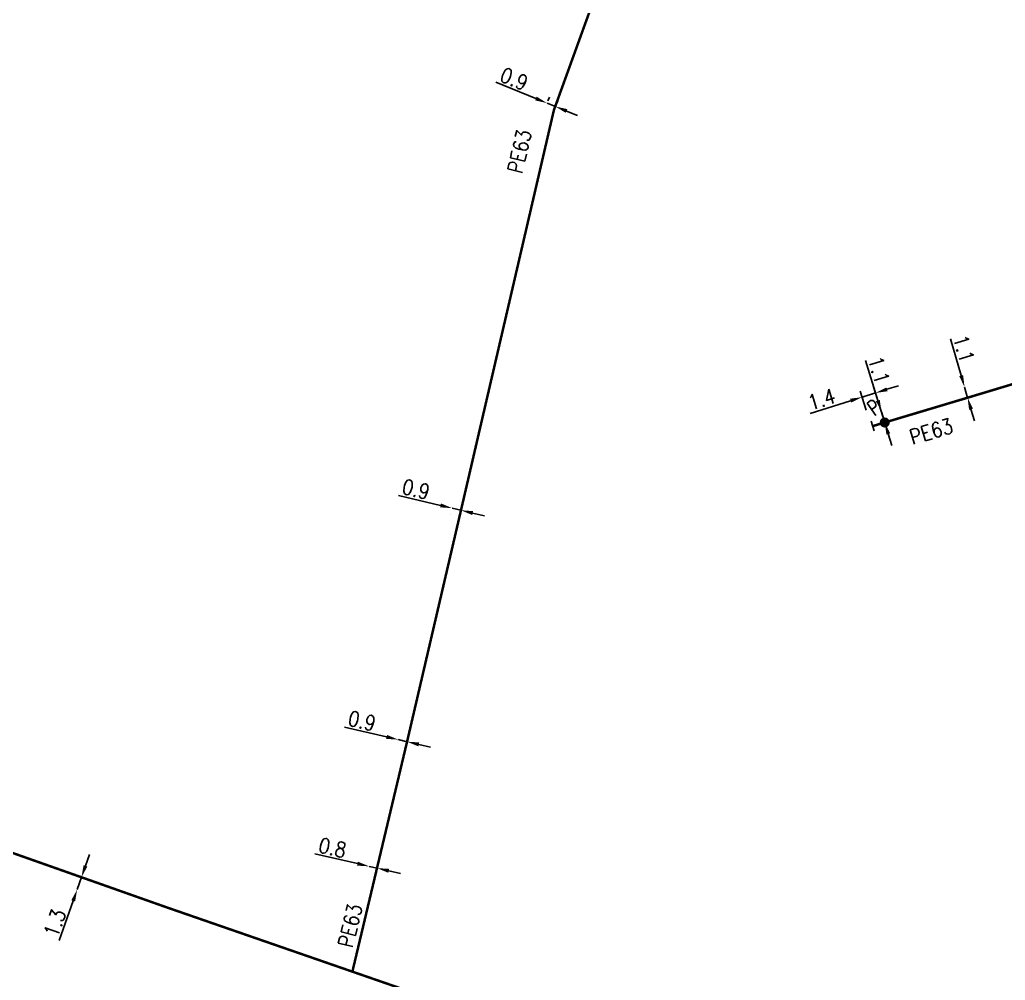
# Model space of a CAD drawing. Header units: millimetres. Extents: x 133989 to 135004, y 130988 to 132014.
# Drawn here: x 134528.4 to 134626.8, y 131253.6 to 131349.5 of the extents above; entities that cross this region are included whole.
import ezdxf
from ezdxf.enums import TextEntityAlignment as Align

# ---------------------------------------------------------------- set-up
doc = ezdxf.new("R2010")
doc.units = ezdxf.units.MM
doc.header["$PDMODE"] = 34
doc.linetypes.add('L_25_AP', pattern=[2000, 1000, 1000])
doc.linetypes.add('L_25_PE', pattern=[2000, 1000, 1000])
doc.layers.get('0').update_dxf_attribs({"linetype": 'CONTINUOUS'})
doc.layers.get('Defpoints').update_dxf_attribs({"linetype": 'CONTINUOUS'})
for name, color, linetype in [('L_150', 1, 'CONTINUOUS'), ('L_300', 7, 'CONTINUOUS'), ('L_340', 7, 'CONTINUOUS')]:
    doc.layers.add(name, color=color, linetype=linetype)
doc.styles.add('G_ROMANS', font='ROMANS.SHX', dxfattribs={"width": 0.75})
doc.styles.get("Standard").update_dxf_attribs({"font": 'romans.shx', "width": 0.85})
doc.dimstyles.get("Standard").update_dxf_attribs({"dimtxt": 1.5, "dimasz": 1.2, "dimexe": 0.625, "dimexo": 0.625, "dimgap": 0.25, "dimtad": 1, "dimdec": 1, "dimzin": 0, "dimdsep": 46, "dimtxsty": 'Standard', "dimcen": -0.5, "dimadec": 0, "dimazin": 0, "dimtfac": 1, "dimtdec": 1, "dimtmove": 0, "dimatfit": 3, "dimfxl": 0, "dimtolj": 1, "dimtzin": 0, "dimarcsym": 0})

# ---------------------------------------------------------------- blocks, each defined once
blk = doc.blocks.new('*D428')
at = {"layer": 'Defpoints', "color": 0, "linetype": 'Continuous', "transparency": 16777216}
for p in [(134581.032, 131341.165), (134580.881, 131340.794), (134581.715, 131340.455)]:
    blk.add_point(p, dxfattribs=at)
at = {"layer": 'L_150', "color": 0, "linetype": 'Continuous', "lineweight": -2, "transparency": 16777216}
for p, q in [((134579.92, 131341.616), (134575.926, 131343.238)), ((134581.866, 131340.826), (134581.032, 131341.165)), ((134581.117, 131341.373), (134581.267, 131341.744)), ((134581.951, 131341.034), (134582.101, 131341.405)), ((134582.978, 131340.374), (134584.089, 131339.923))]:
    blk.add_line(p, q, dxfattribs=at)
at = {"layer": 'L_150', "color": 0, "linetype": 'Continuous', "transparency": 16777216}
for points in [[(134579.995, 131341.802), (134579.845, 131341.431), (134581.032, 131341.165)], [(134583.053, 131340.56), (134582.902, 131340.189), (134581.866, 131340.826)]]:
    blk.add_solid(points, dxfattribs=at)
at = {"layer": 'L_150', "color": 0, "linetype": 'Continuous', "transparency": 16777216, "insert": (134577.744, 131343.58), "char_height": 1.5, "attachment_point": 5, "rotation": 337.89546}
blk.add_mtext('\\A1;0.9', dxfattribs=at)
blk = doc.blocks.new('*D429')
at = {"layer": 'Defpoints', "color": 0, "linetype": 'Continuous', "transparency": 16777216}
for p in [(134571.559, 131300.715), (134571.559, 131300.715), (134572.434, 131300.506)]:
    blk.add_point(p, dxfattribs=at)
at = {"layer": 'L_150', "color": 0, "linetype": 'Continuous', "lineweight": -2, "transparency": 16777216}
for p, q in [((134570.392, 131300.994), (134566.199, 131301.996)), ((134572.434, 131300.506), (134571.559, 131300.715)), ((134571.413, 131300.108), (134571.413, 131300.107)), ((134573.601, 131300.227), (134574.768, 131299.948))]:
    blk.add_line(p, q, dxfattribs=at)
at = {"layer": 'L_150', "color": 0, "linetype": 'Continuous', "transparency": 16777216}
for points in [[(134570.438, 131301.189), (134570.345, 131300.8), (134571.559, 131300.715)], [(134573.648, 131300.422), (134573.555, 131300.033), (134572.434, 131300.506)]]:
    blk.add_solid(points, dxfattribs=at)
at = {"layer": 'L_150', "color": 0, "linetype": 'Continuous', "transparency": 16777216, "insert": (134567.944, 131302.607), "char_height": 1.5, "attachment_point": 5, "rotation": 346.55804}
blk.add_mtext('\\A1;0.9', dxfattribs=at)
blk = doc.blocks.new('*D430')
at = {"layer": 'Defpoints', "color": 0, "linetype": 'Continuous', "transparency": 16777216}
for p in [(134566.173, 131277.604), (134566.173, 131277.604), (134567.049, 131277.4)]:
    blk.add_point(p, dxfattribs=at)
at = {"layer": 'L_150', "color": 0, "linetype": 'Continuous', "lineweight": -2, "transparency": 16777216}
for p, q in [((134565.004, 131277.876), (134560.806, 131278.855)), ((134567.049, 131277.4), (134566.173, 131277.604)), ((134568.218, 131277.127), (134569.387, 131276.855))]:
    blk.add_line(p, q, dxfattribs=at)
at = {"layer": 'L_150', "color": 0, "linetype": 'Continuous', "transparency": 16777216}
for points in [[(134565.05, 131278.071), (134564.959, 131277.681), (134566.173, 131277.604)], [(134568.263, 131277.322), (134568.173, 131276.932), (134567.049, 131277.4)]]:
    blk.add_solid(points, dxfattribs=at)
at = {"layer": 'L_150', "color": 0, "linetype": 'Continuous', "transparency": 16777216, "insert": (134562.548, 131279.476), "char_height": 1.5, "attachment_point": 5, "rotation": 346.87837}
blk.add_mtext('\\A1;0.9', dxfattribs=at)
blk = doc.blocks.new('*D431')
at = {"layer": 'Defpoints', "color": 0, "linetype": 'Continuous', "transparency": 16777216}
for p in [(134563.265, 131264.951), (134563.265, 131264.951), (134564.045, 131264.773)]:
    blk.add_point(p, dxfattribs=at)
at = {"layer": 'L_150', "color": 0, "linetype": 'Continuous', "lineweight": -2, "transparency": 16777216}
for p, q in [((134562.095, 131265.219), (134557.834, 131266.195)), ((134564.045, 131264.773), (134563.265, 131264.951)), ((134565.215, 131264.505), (134566.384, 131264.237))]:
    blk.add_line(p, q, dxfattribs=at)
at = {"layer": 'L_150', "color": 0, "linetype": 'Continuous', "transparency": 16777216}
for points in [[(134562.14, 131265.414), (134562.051, 131265.024), (134563.265, 131264.951)], [(134565.259, 131264.7), (134565.17, 131264.31), (134564.045, 131264.773)]]:
    blk.add_solid(points, dxfattribs=at)
at = {"layer": 'L_150', "color": 0, "linetype": 'Continuous', "transparency": 16777216, "insert": (134559.603, 131266.816), "char_height": 1.5, "attachment_point": 5, "rotation": 347.0993}
blk.add_mtext('\\A1;0.8', dxfattribs=at)
blk = doc.blocks.new('*D435')
at = {"layer": 'Defpoints', "color": 0, "linetype": 'Continuous', "transparency": 16777216}
for p in [(134534.523, 131263.861), (134534.092, 131262.634), (134534.092, 131262.634)]:
    blk.add_point(p, dxfattribs=at)
at = {"layer": 'L_150', "color": 0, "linetype": 'Continuous', "lineweight": -2, "transparency": 16777216}
for p, q in [((134534.92, 131264.994), (134535.317, 131266.126)), ((134534.523, 131263.861), (134534.092, 131262.634)), ((134533.695, 131261.502), (134532.309, 131257.549))]:
    blk.add_line(p, q, dxfattribs=at)
at = {"layer": 'L_150', "color": 0, "linetype": 'Continuous', "transparency": 16777216}
for points in [[(134534.731, 131265.06), (134535.108, 131264.927), (134534.523, 131263.861)], [(134533.506, 131261.568), (134533.884, 131261.436), (134534.092, 131262.634)]]:
    blk.add_solid(points, dxfattribs=at)
at = {"layer": 'L_150', "color": 0, "linetype": 'Continuous', "transparency": 16777216, "insert": (134531.86, 131259.29), "char_height": 1.5, "attachment_point": 5, "rotation": 70.67306}
blk.add_mtext('\\A1;1.3', dxfattribs=at)
blk = doc.blocks.new('*D535')
at = {"layer": 'Defpoints', "color": 0, "linetype": 'Continuous', "transparency": 16777216}
for p in [(134614.44, 131310.32), (134614.44, 131310.32), (134614.768, 131309.27)]:
    blk.add_point(p, dxfattribs=at)
at = {"layer": 'L_340', "color": 0, "linetype": 'Continuous', "lineweight": -2, "transparency": 16777216}
for p, q in [((134614.082, 131311.465), (134612.83, 131315.47)), ((134613.843, 131310.133), (134613.843, 131310.133)), ((134614.768, 131309.27), (134614.44, 131310.32)), ((134614.171, 131309.084), (134614.171, 131309.084)), ((134615.126, 131308.125), (134615.484, 131306.979))]:
    blk.add_line(p, q, dxfattribs=at)
at = {"layer": 'L_340', "color": 0, "linetype": 'Continuous', "transparency": 16777216}
for points in [[(134614.273, 131311.525), (134613.891, 131311.406), (134614.44, 131310.32)], [(134615.317, 131308.184), (134614.935, 131308.065), (134614.768, 131309.27)]]:
    blk.add_solid(points, dxfattribs=at)
at = {"layer": 'L_340', "color": 0, "linetype": 'Continuous', "transparency": 16777216, "insert": (134614.176, 131314.516), "char_height": 1.5, "attachment_point": 5, "rotation": 287.35866}
blk.add_mtext('\\A1;1.1', dxfattribs=at)
blk = doc.blocks.new('*D536')
at = {"layer": 'Defpoints', "color": 0, "linetype": 'Continuous', "transparency": 16777216}
for p in [(134613.845, 131312.224), (134613.104, 131309.902), (134614.768, 131309.27)]:
    blk.add_point(p, dxfattribs=at)
at = {"layer": 'L_340', "color": 0, "linetype": 'Continuous', "lineweight": -2, "transparency": 16777216}
for p, q in [((134612.917, 131310.499), (134612.322, 131312.403)), ((134614.581, 131309.867), (134613.658, 131312.821)), ((134614.99, 131312.582), (134616.135, 131312.94)), ((134611.363, 131311.448), (134607.307, 131310.18)), ((134613.845, 131312.224), (134612.508, 131311.806))]:
    blk.add_line(p, q, dxfattribs=at)
at = {"layer": 'L_340', "color": 0, "linetype": 'Continuous', "transparency": 16777216}
for points in [[(134614.93, 131312.773), (134615.05, 131312.391), (134613.845, 131312.224)], [(134611.303, 131311.639), (134611.423, 131311.258), (134612.508, 131311.806)]]:
    blk.add_solid(points, dxfattribs=at)
at = {"layer": 'L_340', "color": 0, "linetype": 'Continuous', "transparency": 16777216, "insert": (134608.464, 131311.59), "char_height": 1.5, "attachment_point": 5, "rotation": 17.35866}
blk.add_mtext('\\A1;1.4', dxfattribs=at)
blk = doc.blocks.new('*D537')
at = {"layer": 'Defpoints', "color": 0, "linetype": 'Continuous', "transparency": 16777216}
for p in [(134622.741, 131312.803), (134622.741, 131312.803), (134623.049, 131311.747)]:
    blk.add_point(p, dxfattribs=at)
at = {"layer": 'L_150', "color": 0, "linetype": 'Continuous', "lineweight": -2, "transparency": 16777216}
for p, q in [((134622.405, 131313.955), (134621.334, 131317.627)), ((134623.049, 131311.747), (134622.741, 131312.803)), ((134623.385, 131310.595), (134623.721, 131309.443))]:
    blk.add_line(p, q, dxfattribs=at)
at = {"layer": 'L_150', "color": 0, "linetype": 'Continuous', "transparency": 16777216}
for points in [[(134622.597, 131314.011), (134622.213, 131313.899), (134622.741, 131312.803)], [(134623.577, 131310.651), (134623.193, 131310.539), (134623.049, 131311.747)]]:
    blk.add_solid(points, dxfattribs=at)
at = {"layer": 'L_150', "color": 0, "linetype": 'Continuous', "transparency": 16777216, "insert": (134622.662, 131316.647), "char_height": 1.5, "attachment_point": 5, "rotation": 286.25785}
blk.add_mtext('\\A1;1.1', dxfattribs=at)
blk = doc.blocks.new('L_340_07')
at = {"color": 0, "linetype": 'Continuous', "const_width": 0.25, "flags": 128}
blk.add_lwpolyline([(0, 0), (1.25, 0)], dxfattribs=at)
at = {"color": 0, "linetype": 'Continuous', "flags": 128}
blk.add_lwpolyline([(1.25, -0.5), (1.25, 0.5)], dxfattribs=at)
at = {"color": 0, "linetype": 'Continuous', "width": 0.75, "flags": 3}
for tag, p in [('DEF_LEG', (0.723, -3.465)), ('DEF_COUP', (0.723, -5.965)), ('DEF_TYPE', (0.723, -8.465))]:
    blk.add_attdef(tag, text='', height=1.2, dxfattribs=at).set_placement(p, align=Align.MIDDLE)
blk = doc.blocks.new('L_300_12')
at = {"color": 0, "linetype": 'Continuous', "const_width": 0.497, "flags": 128}
blk.add_lwpolyline([(-0.252, 0, 1), (0.252, 0, 1)], format="xyb", close=True, dxfattribs=at)
at = {"color": 0, "linetype": 'Continuous', "style": 'G_ROMANS', "width": 0.75}
blk.add_text('P', height=1.5, dxfattribs=at).set_placement((0, 1.85), align=Align.MIDDLE)
at = {"color": 0, "linetype": 'Continuous', "width": 0.75, "flags": 3}
for tag, p in [('DEF_LEG', (0, -5)), ('DEF_COUP', (0, -7.5)), ('DEF_TYPE', (0, -10))]:
    blk.add_attdef(tag, text='', height=1.2, dxfattribs=at).set_placement(p, align=Align.MIDDLE)

msp = doc.modelspace()

# ---------------------------------------------------------------- linework, layer by layer
at = {"layer": 'L_150', "linetype": 'L_25_PE', "flags": 128}
msp.add_lwpolyline([(134600.926, 131378.933, 0.25, 0.25, 0), (134595.688, 131374.857, 0.25, 0.25, 0), (134593.814, 131370.794, 0.25, 0.25, 0), (134587.689, 131356.957, 0.25, 0.25, 0), (134581.715, 131340.455, 0.25, 0.25, 0), (134572.434, 131300.506, 0.25, 0.25, 0), (134567.049, 131277.4, 0.25, 0.25, 0), (134564.045, 131264.773, 0.25, 0.25, 0), (134561.586, 131254.437, 0, 0, 0)], format="xyseb", dxfattribs=at)
at = {"layer": 'L_150', "linetype": 'L_25_PE', "const_width": 0.25, "flags": 128}
msp.add_lwpolyline([(134651.474, 131313.122), (134648.968, 131313.919), (134645.146, 131315.133), (134643.58, 131316.538), (134638.27, 131315.482), (134633.268, 131314.464), (134630.965, 131314.132), (134623.049, 131311.747), (134614.768, 131309.27)], dxfattribs=at)
at = {"layer": 'L_150', "linetype": 'L_25_AP', "const_width": 0.25, "flags": 128}
msp.add_lwpolyline([(134619.25, 131234.603), (134590.022, 131244.597), (134561.586, 131254.437), (134543.079, 131260.841), (134534.523, 131263.861), (134512.267, 131271.715), (134508.21, 131273.141), (134496.205, 131267.748), (134495.309, 131265.495), (134486.701, 131268.406)], dxfattribs=at)

# ---------------------------------------------------------------- block references
at = {"layer": 'L_300', "rotation": 35.58493575718114}
msp.add_blockref('L_300_12', (134614.768, 131309.27), dxfattribs=at)
at = {"layer": 'L_340', "rotation": 196.6510623312001}
msp.add_blockref('L_340_07', (134614.768, 131309.27), dxfattribs=at)

# ---------------------------------------------------------------- texts
at = {"layer": 'L_150', "linetype": 'Continuous', "width": 0.85}
for rotation, p in [(76.92083, (134578.284, 131336.332)), (76.51321, (134561.37, 131259.028))]:
    msp.add_text('PE63', height=1.5, rotation=rotation, dxfattribs=at).set_placement(p, align=Align.MIDDLE)
msp.add_text('PE63', height=1.5, rotation=16.77028, dxfattribs=at).set_placement((134617.543, 131307.033))

# ---------------------------------------------------------------- dimensions: what is measured, and where the dimension line sits
at = {"layer": 'L_150', "linetype": 'Continuous'}
for base, p1, p2, angle, picture, middle in [((134581.032, 131341.165), (134581.715, 131340.455), (134580.881, 131340.794), 337.89546, '*D428', (134577.367, 131342.653)), ((134622.741, 131312.803), (134623.049, 131311.747), (134622.741, 131312.803), 286.25785, '*D537', (134621.702, 131316.367)), ((134571.559, 131300.715), (134572.434, 131300.506), (134571.559, 131300.715), 346.55804, '*D429', (134567.712, 131301.635)), ((134566.173, 131277.604), (134567.049, 131277.4), (134566.173, 131277.604), 346.87837, '*D430', (134562.321, 131278.502)), ((134563.265, 131264.951), (134564.045, 131264.773), (134563.265, 131264.951), 347.0993, '*D431', (134559.38, 131265.841)), ((134534.092, 131262.634), (134534.523, 131263.861), (134534.092, 131262.634), 70.67306, '*D435', (134532.803, 131258.959))]:
    dim = msp.add_linear_dim(base=base, p1=p1, p2=p2, angle=angle, dimstyle='Standard', dxfattribs=at)
    dim.commit()
    dim.dimension.update_dxf_attribs({"geometry": picture, "text_midpoint": middle, "dimtype": 160})
at = {"layer": 'L_340', "linetype": 'Continuous'}
for base, p1, p2, angle, picture, middle in [((134614.44, 131310.32), (134614.768, 131309.27), (134614.44, 131310.32), 287.35866, '*D535', (134613.221, 131314.217)), ((134613.845, 131312.224), (134613.104, 131309.902), (134614.768, 131309.27), 17.35866, '*D536', (134608.762, 131310.635))]:
    dim = msp.add_linear_dim(base=base, p1=p1, p2=p2, angle=angle, dimstyle='Standard', dxfattribs=at)
    dim.commit()
    dim.dimension.update_dxf_attribs({"geometry": picture, "text_midpoint": middle, "dimtype": 160})

doc.saveas('drawing.dxf')
